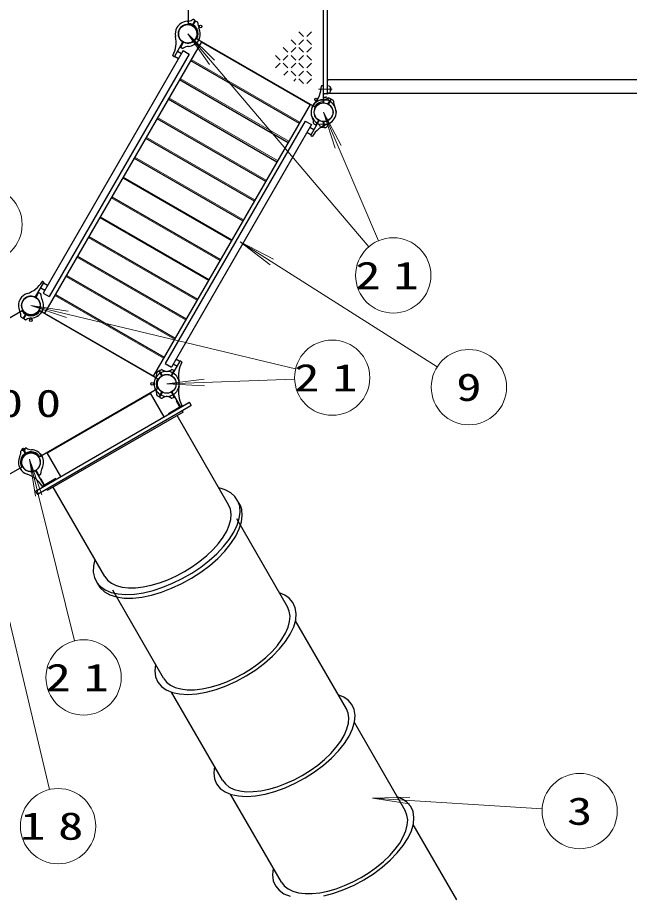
# Model space of a CAD drawing. Units: millimetres on the paper, scale 1:60. Extents: x -385 to 0, y -594 to 267.
# Drawn here: x -231.9 to -183.2, y 89.8 to 159.7 of the extents above; entities that cross this region are included whole.
import ezdxf
from ezdxf.enums import TextEntityAlignment as Align

# ---------------------------------------------------------------- set-up
doc = ezdxf.new("R2010")
doc.units = ezdxf.units.MM
doc.linetypes.add('USER2', pattern=[6, 3, -1, 1, -1])
doc.layers.add('LY_1', color=7, linetype='Continuous', lineweight=25)
doc.styles.add('ＭＳ ゴシック', font='')
doc.styles.get('ＭＳ ゴシック').set_extended_font_data('MS Gothic')

msp = doc.modelspace()

# ---------------------------------------------------------------- linework, layer by layer
at = {"layer": 'LY_1'}
for p, q in [((-218.342, 170.083), (-218.342, 159.249)), ((-207.566, 163.885), (-207.566, 152.947)), ((-207.541, 153.674), (-207.541, 163.157)), ((-207.225, 153.674), (-207.225, 163.157)), ((-217.998, 159.105), (-217.801, 159.445)), ((-217.954, 159.08), (-217.758, 159.42)), ((-217.815, 159.491), (-217.922, 159.548)), ((-217.712, 159.431), (-217.6, 159.362)), ((-217.633, 158.021), (-208.25, 152.604)), ((-217.429, 158.067), (-217.427, 158.066)), ((-217.284, 157.791), (-229.784, 136.14)), ((-218.779, 157.752), (-219.434, 156.617)), ((-218.736, 157.727), (-218.932, 157.387)), ((-218.919, 157.341), (-218.812, 157.284)), ((-217.596, 157.778), (-217.594, 157.777)), ((-217.294, 157.774), (-208.633, 152.774)), ((-218.733, 157.081), (-229.894, 137.75)), ((-218.243, 156.797), (-229.403, 137.467)), ((-219.481, 156.606), (-219.554, 156.654)), ((-219.418, 156.644), (-219.094, 156.457)), ((-219.192, 157.037), (-218.867, 156.849)), ((-218.733, 157.081), (-218.243, 156.797)), ((-218.155, 156.283), (-209.494, 151.283)), ((-219.031, 154.765), (-210.371, 149.765)), ((-156.1, 154.749), (-207.141, 154.749)), ((-207.601, 154.29), (-207.689, 154.285)), ((-219.92, 153.224), (-211.26, 148.224)), ((-207.516, 152.947), (-207.516, 153.339)), ((-207.275, 153.624), (-207.491, 153.624)), ((-207.482, 153.373), (-207.361, 153.369)), ((-207.172, 152.855), (-206.976, 153.195)), ((-156.1, 153.666), (-207.141, 153.666)), ((-207.129, 152.83), (-206.933, 153.17)), ((-206.989, 153.241), (-207.105, 153.302)), ((-206.886, 153.181), (-206.783, 153.117)), ((-208.624, 152.791), (-221.124, 131.14)), ((-208.479, 152.514), (-208.481, 152.516)), ((-208.312, 152.803), (-208.314, 152.804)), ((-206.555, 152.332), (-206.553, 152.332)), ((-206.555, 151.999), (-206.553, 151.999)), ((-220.82, 151.666), (-212.16, 146.666)), ((-209.005, 151.464), (-220.166, 132.133)), ((-208.514, 151.181), (-219.675, 131.85)), ((-209.005, 151.464), (-208.514, 151.181)), ((-207.91, 151.477), (-208.565, 150.342)), ((-208.196, 151.15), (-208.299, 151.214)), ((-207.954, 151.502), (-208.15, 151.162)), ((-207.566, 151.385), (-207.566, 150.992)), ((-207.516, 151.385), (-207.516, 150.992)), ((-208.55, 150.369), (-208.874, 150.557)), ((-208.323, 150.762), (-208.648, 150.949)), ((-208.551, 150.296), (-208.473, 150.256)), ((-207.601, 150.959), (-207.722, 150.963)), ((-207.482, 150.959), (-207.351, 150.963)), ((-221.727, 150.095), (-213.067, 145.095)), ((-222.639, 148.515), (-213.979, 143.515)), ((-223.554, 146.931), (-214.894, 141.931)), ((-223.514, 147), (-214.854, 142)), ((-224.429, 145.416), (-215.769, 140.416)), ((-225.341, 143.836), (-216.681, 138.836)), ((-226.248, 142.264), (-217.588, 137.264)), ((-227.148, 140.706), (-218.488, 135.706)), ((-228.037, 139.166), (-219.377, 134.166)), ((-230.498, 137.454), (-229.843, 138.588)), ((-229.857, 138.635), (-229.935, 138.674)), ((-229.858, 138.562), (-229.534, 138.374)), ((-230.454, 137.429), (-230.258, 137.769)), ((-230.212, 137.781), (-230.109, 137.716)), ((-230.085, 138.169), (-229.76, 137.981)), ((-229.894, 137.75), (-229.403, 137.467)), ((-228.914, 137.648), (-220.253, 132.648)), ((-231.576, 136.327), (-240.958, 130.91)), ((-220.775, 130.91), (-230.158, 136.327)), ((-229.929, 136.416), (-229.927, 136.415)), ((-231.522, 135.749), (-231.625, 135.814)), ((-231.279, 136.101), (-231.475, 135.761)), ((-231.236, 136.076), (-231.432, 135.736)), ((-231.419, 135.69), (-231.303, 135.628)), ((-230.096, 136.128), (-230.094, 136.126)), ((-229.775, 136.156), (-221.114, 131.156)), ((-220.166, 132.133), (-219.675, 131.85)), ((-219.629, 131.179), (-218.974, 132.313)), ((-218.99, 132.287), (-219.314, 132.474)), ((-218.927, 132.324), (-218.854, 132.277)), ((-220.696, 131.531), (-220.808, 131.461)), ((-220.454, 131.179), (-220.65, 131.519)), ((-220.41, 131.204), (-220.607, 131.544)), ((-220.593, 131.59), (-220.486, 131.647)), ((-219.672, 131.204), (-219.476, 131.544)), ((-219.489, 131.59), (-219.596, 131.647)), ((-219.216, 131.894), (-219.541, 132.081)), ((-220.979, 130.864), (-220.981, 130.865)), ((-220.812, 131.152), (-220.814, 131.154)), ((-220.775, 130.12), (-230.158, 124.703)), ((-220.979, 130.166), (-220.981, 130.165)), ((-229.568, 125.015), (-221.34, 129.765)), ((-220.257, 127.889), (-221.34, 129.765)), ((-220.812, 129.878), (-220.814, 129.876)), ((-220.696, 129.499), (-220.808, 129.569)), ((-220.454, 129.851), (-220.65, 129.511)), ((-220.41, 129.826), (-220.607, 129.486)), ((-220.593, 129.44), (-220.486, 129.383)), ((-219.672, 129.826), (-219.476, 129.486)), ((-219.629, 129.851), (-218.974, 128.717)), ((-219.489, 129.44), (-219.596, 129.383)), ((-230.462, 121.997), (-218.28, 129.03)), ((-218.121, 128.756), (-230.303, 121.723)), ((-219.901, 128.156), (-219.05, 128.647)), ((-219.274, 129.13), (-219.228, 129.156)), ((-219.033, 128.711), (-219.274, 129.13)), ((-218.927, 128.706), (-218.854, 128.753)), ((-218.103, 128.824), (-218.211, 129.012)), ((-218.741, 128.263), (-229.567, 122.013)), ((-219.901, 128.156), (-219.875, 128.109)), ((-215.109, 120.873), (-219.218, 127.988)), ((-218.741, 128.263), (-218.8, 128.364)), ((-231.522, 125.281), (-231.625, 125.216)), ((-231.279, 124.929), (-231.475, 125.269)), ((-231.236, 124.954), (-231.432, 125.294)), ((-231.419, 125.34), (-231.303, 125.402)), ((-230.096, 124.902), (-230.094, 124.904)), ((-229.929, 124.614), (-229.927, 124.615)), ((-228.484, 123.139), (-229.568, 125.015)), ((-231.601, 123.87), (-240.983, 118.453)), ((-230.498, 123.576), (-229.843, 122.442)), ((-230.454, 123.601), (-230.258, 123.261)), ((-230.212, 123.249), (-230.109, 123.314)), ((-230.05, 122.908), (-230.097, 122.881)), ((-229.809, 122.489), (-230.05, 122.908)), ((-229.857, 122.395), (-229.935, 122.356)), ((-228.893, 122.964), (-229.745, 122.472)), ((-228.893, 122.964), (-228.867, 122.918)), ((-230.372, 121.741), (-230.48, 121.929)), ((-229.567, 122.013), (-229.625, 122.114)), ((-224.982, 115.173), (-229.09, 122.288)), ((-210.418, 112.748), (-214.468, 119.762)), ((-220.291, 107.048), (-224.341, 114.062)), ((-205.727, 104.623), (-209.777, 111.637)), ((-215.6, 98.923), (-219.65, 105.937)), ((-201.036, 96.498), (-205.086, 103.512)), ((-210.909, 90.798), (-214.959, 97.812)), ((-196.928, 89.382), (-200.396, 95.387))]:
    msp.add_line(p, q, dxfattribs=at)
at = {"layer": 'LY_1', "lineweight": 13}
for p, q in [((-218.367, 158.416), (-216.629, 155.97)), ((-218.367, 158.416), (-216.231, 156.309)), ((-203.931, 141.447), (-218.367, 158.416)), ((-209.506, 158.574), (-209.131, 158.199)), ((-208.881, 158.199), (-208.506, 158.574)), ((-210.756, 157.324), (-210.381, 156.949)), ((-210.131, 157.949), (-209.756, 157.574)), ((-210.131, 156.949), (-209.756, 157.324)), ((-209.506, 157.574), (-209.131, 157.949)), ((-209.506, 157.324), (-209.131, 156.949)), ((-208.881, 157.949), (-208.506, 157.574)), ((-208.881, 156.949), (-208.506, 157.324)), ((-211.381, 156.699), (-211.006, 156.324)), ((-210.756, 156.324), (-210.381, 156.699)), ((-210.131, 156.699), (-209.756, 156.324)), ((-209.506, 156.324), (-209.131, 156.699)), ((-208.881, 156.699), (-208.506, 156.324)), ((-218.104, 156.37), (-209.444, 151.37)), ((-211.381, 155.699), (-211.006, 156.074)), ((-210.756, 156.074), (-210.381, 155.699)), ((-210.131, 155.699), (-209.756, 156.074)), ((-209.506, 156.074), (-209.131, 155.699)), ((-208.881, 155.699), (-208.506, 156.074)), ((-210.717, 155.113), (-210.381, 155.449)), ((-210.131, 155.449), (-209.756, 155.074)), ((-209.506, 155.074), (-209.131, 155.449)), ((-208.881, 155.449), (-208.506, 155.074)), ((-218.982, 154.85), (-210.321, 149.85)), ((-209.925, 154.655), (-209.756, 154.824)), ((-209.506, 154.824), (-209.131, 154.449)), ((-208.881, 154.449), (-208.506, 154.824)), ((-207.022, 154.202), (-207.022, 153.779)), ((-219.872, 153.308), (-211.212, 148.308)), ((-220.773, 151.748), (-212.113, 146.748)), ((-207.541, 152.166), (-206.608, 149.315)), ((-207.541, 152.166), (-206.127, 149.52)), ((-203.165, 141.921), (-207.541, 152.166)), ((-221.682, 150.173), (-213.022, 145.173)), ((-222.596, 148.59), (-213.936, 143.59)), ((-224.472, 145.341), (-215.812, 140.341)), ((-225.386, 143.757), (-216.726, 138.757)), ((-226.295, 142.183), (-217.635, 137.183)), ((-214.194, 141.829), (-211.81, 140.007)), ((-214.194, 141.829), (-211.53, 140.449)), ((-198.491, 131.864), (-214.194, 141.829)), ((-227.196, 140.623), (-218.536, 135.623)), ((-228.087, 139.08), (-219.426, 134.08)), ((-228.964, 137.561), (-220.304, 132.561)), ((-230.867, 136.765), (-228.021, 135.814)), ((-230.867, 136.765), (-227.899, 136.323)), ((-209.772, 131.709), (-230.867, 136.765)), ((-209.852, 130.897), (-220.041, 130.515)), ((-220.041, 130.515), (-217.065, 130.888)), ((-220.041, 130.515), (-217.045, 130.366)), ((-230.971, 124.517), (-230.508, 121.553)), ((-230.971, 124.517), (-230, 121.679)), ((-227.391, 110.028), (-230.971, 124.517)), ((-229.396, 98.179), (-234.915, 121.438)), ((-203.656, 97.485), (-200.657, 97.561)), ((-203.656, 97.485), (-200.689, 97.039)), ((-190.125, 96.649), (-203.656, 97.485))]:
    msp.add_line(p, q, dxfattribs=at)
at = {"layer": 'LY_1', "linetype": 'USER2', "lineweight": 13}
for p, q in [((-207.947, 153.999), (-206.862, 153.999)), ((-207.209, 153.124), (-207.873, 153.124)), ((-207.209, 151.207), (-207.873, 151.207))]:
    msp.add_line(p, q, dxfattribs=at)
at = {"layer": 'LY_1'}
for points in [[(-225.764, 116.526), (-225.884, 116.003), (-225.899, 115.515), (-225.81, 115.073), (-225.619, 114.683), (-225.328, 114.352), (-224.943, 114.088), (-224.47, 113.893), (-223.919, 113.772), (-223.298, 113.727), (-222.619, 113.759), (-221.895, 113.867), (-221.137, 114.049), (-220.36, 114.302), (-219.578, 114.621), (-218.804, 115.001), (-218.052, 115.435), (-217.335, 115.915), (-216.667, 116.433), (-216.06, 116.98), (-215.523, 117.545), (-215.067, 118.118), (-214.7, 118.69), (-214.429, 119.25), (-214.257, 119.788), (-214.189, 120.295), (-214.226, 120.761), (-214.366, 121.178), (-214.608, 121.539), (-214.947, 121.838), (-215.377, 122.068), (-215.624, 122.156), (-215.891, 122.226)], [(-225.584, 114.633), (-225.347, 114.253), (-225.006, 113.939), (-224.567, 113.697), (-224.038, 113.532), (-223.431, 113.447), (-222.756, 113.444), (-222.026, 113.522), (-221.255, 113.68), (-220.458, 113.916), (-219.65, 114.224), (-218.847, 114.599), (-218.063, 115.033), (-217.313, 115.519), (-216.613, 116.048), (-215.974, 116.608), (-215.41, 117.189), (-214.931, 117.781), (-214.546, 118.373), (-214.263, 118.951), (-214.086, 119.507), (-214.02, 120.029), (-214.066, 120.507), (-214.173, 120.833), (-214.341, 121.124)], [(-224.982, 115.173), (-224.754, 114.875), (-224.445, 114.631), (-224.061, 114.445), (-223.608, 114.32), (-223.094, 114.259), (-222.529, 114.262), (-221.92, 114.329), (-221.28, 114.46), (-220.618, 114.652), (-219.947, 114.901), (-219.277, 115.203), (-218.621, 115.554), (-217.989, 115.947), (-217.392, 116.376), (-216.84, 116.833), (-216.343, 117.31), (-215.91, 117.799), (-215.548, 118.293), (-215.262, 118.781), (-215.058, 119.257), (-214.94, 119.711), (-214.909, 120.137), (-214.966, 120.526), (-215.109, 120.873)], [(-220.932, 108.158), (-220.988, 107.639), (-220.929, 107.167), (-220.755, 106.751), (-220.47, 106.4), (-220.08, 106.121), (-219.592, 105.919), (-219.018, 105.799), (-218.368, 105.764), (-217.656, 105.813), (-216.897, 105.947), (-216.106, 106.161), (-215.3, 106.453), (-214.494, 106.815), (-213.707, 107.241), (-212.953, 107.721), (-212.249, 108.246), (-211.609, 108.805), (-211.046, 109.387), (-210.571, 109.979), (-210.194, 110.569), (-209.924, 111.145), (-209.766, 111.696), (-209.722, 112.21), (-209.794, 112.677), (-209.981, 113.086), (-210.278, 113.429), (-210.63, 113.674), (-211.059, 113.858)], [(-220.291, 107.048), (-220.063, 106.75), (-219.754, 106.506), (-219.37, 106.32), (-218.917, 106.195), (-218.403, 106.134), (-217.838, 106.137), (-217.229, 106.204), (-216.589, 106.335), (-215.927, 106.527), (-215.256, 106.776), (-214.586, 107.078), (-213.93, 107.429), (-213.298, 107.822), (-212.701, 108.251), (-212.149, 108.708), (-211.652, 109.185), (-211.219, 109.674), (-210.857, 110.168), (-210.571, 110.656), (-210.367, 111.132), (-210.249, 111.586), (-210.218, 112.012), (-210.275, 112.401), (-210.418, 112.748)], [(-216.241, 100.033), (-216.297, 99.514), (-216.238, 99.042), (-216.064, 98.626), (-215.779, 98.275), (-215.389, 97.996), (-214.901, 97.794), (-214.327, 97.674), (-213.677, 97.639), (-212.965, 97.688), (-212.206, 97.822), (-211.415, 98.036), (-210.609, 98.328), (-209.804, 98.69), (-209.016, 99.116), (-208.262, 99.596), (-207.558, 100.121), (-206.918, 100.68), (-206.355, 101.262), (-205.88, 101.854), (-205.503, 102.444), (-205.233, 103.02), (-205.075, 103.571), (-205.031, 104.085), (-205.103, 104.552), (-205.29, 104.961), (-205.587, 105.304), (-205.939, 105.549), (-206.368, 105.733)], [(-215.6, 98.923), (-215.372, 98.625), (-215.063, 98.381), (-214.679, 98.195), (-214.226, 98.07), (-213.713, 98.009), (-213.147, 98.012), (-212.538, 98.079), (-211.898, 98.21), (-211.236, 98.402), (-210.565, 98.651), (-209.895, 98.953), (-209.239, 99.304), (-208.607, 99.697), (-208.01, 100.126), (-207.458, 100.583), (-206.961, 101.06), (-206.528, 101.549), (-206.166, 102.043), (-205.88, 102.531), (-205.676, 103.007), (-205.558, 103.461), (-205.527, 103.887), (-205.584, 104.276), (-205.727, 104.623)], [(-207.515, 89.697), (-206.724, 89.911), (-205.918, 90.203), (-205.113, 90.565), (-204.325, 90.991), (-203.572, 91.471), (-202.867, 91.996), (-202.227, 92.555), (-201.664, 93.137), (-201.189, 93.729), (-200.813, 94.319), (-200.542, 94.895), (-200.384, 95.446), (-200.34, 95.96), (-200.412, 96.427), (-200.599, 96.836), (-200.896, 97.179), (-201.248, 97.424), (-201.677, 97.608)], [(-210.909, 90.798), (-210.681, 90.5), (-210.372, 90.256), (-209.988, 90.07), (-209.535, 89.945), (-209.022, 89.884), (-208.456, 89.887), (-207.847, 89.954), (-207.207, 90.085), (-206.545, 90.277), (-205.874, 90.526), (-205.204, 90.828), (-204.548, 91.179), (-203.916, 91.572), (-203.319, 92.001), (-202.767, 92.458), (-202.271, 92.935), (-201.837, 93.424), (-201.475, 93.918), (-201.189, 94.406), (-200.985, 94.882), (-200.867, 95.336), (-200.836, 95.762), (-200.893, 96.151), (-201.036, 96.498)], [(-211.55, 91.908), (-211.606, 91.389), (-211.547, 90.917), (-211.373, 90.501), (-211.088, 90.15), (-210.698, 89.871), (-210.21, 89.669)]]:
    msp.add_lwpolyline(points, dxfattribs=at)
for centre, radius in [((-218.367, 158.416), 0.743), ((-217.356, 158.999), 0.108), ((-208.125, 153.176), 0.108), ((-207.541, 152.166), 0.75), ((-207.541, 152.166), 0.743), ((-230.867, 136.765), 0.743), ((-230.867, 135.598), 0.108), ((-220.041, 130.515), 0.75), ((-220.041, 130.515), 0.743), ((-221.208, 130.515), 0.108), ((-231.45, 125.275), 0.108), ((-230.867, 124.265), 0.743)]:
    msp.add_circle(centre, radius, dxfattribs=at)
at = {"layer": 'LY_1', "lineweight": 13}
for centre in [(-234.571, 143.219), (-201.987, 139.162), (-206.854, 131.009), (-195.958, 130.256), (-226.671, 107.116), (-187.13, 96.464), (-228.703, 95.26)]:
    msp.add_circle(centre, 3, dxfattribs=at)
at = {"layer": 'LY_1'}
for centre, radius, start, end in [((-218.367, 158.416), 1, 92.72719, 150), ((-218.454, 160.247), 0.833, 272.72719, 302.54116), ((-217.961, 159.474), 0.0833, 62, 122.54116), ((-217.83, 159.461), 0.0333, 330, 62), ((-217.729, 159.403), 0.0333, 58, 150), ((-218.367, 158.416), 1, 150, 192.21724), ((-218.367, 158.416), 0.75, 150, 235.72934), ((-218.367, 158.416), 0.75, 64.27066, 150), ((-218.367, 158.416), 0.833, 331.71913, 88.28087), ((-218.027, 159.121), 0.0333, 244.27066, 330), ((-217.926, 159.063), 0.0333, 150, 235.72934), ((-218.367, 158.416), 0.75, 330, 55.72934), ((-217.653, 159.296), 0.0833, 357.45884, 58), ((-216.737, 159.256), 0.833, 177.45884, 207.27281), ((-218.367, 158.416), 1, 330, 27.2728), ((-221.462, 157.746), 2.167, 331.08415, 12.21724), ((-218.367, 158.416), 0.75, 244.27066, 330), ((-218.367, 158.416), 1.017, 330, 338.62693), ((-217.435, 158.051), 0.0167, 338.62693, 60), ((-218.903, 157.37), 0.0333, 150, 242), ((-218.773, 157.357), 0.0833, 242, 302.54116), ((-218.808, 157.768), 0.0333, 330, 55.72934), ((-218.707, 157.71), 0.0333, 64.27066, 150), ((-218.279, 156.584), 0.833, 92.72719, 122.54116), ((-218.367, 158.416), 1, 272.72719, 330), ((-217.585, 157.791), 0.0167, 240, 321.37307), ((-218.367, 158.416), 1.017, 321.37307, 330), ((-219.536, 156.682), 0.0333, 151.08415, 237), ((-219.463, 156.634), 0.0333, 237, 330), ((-207.141, 154.666), 0.0833, 90, 180), ((-209.887, 154.293), 2.167, 317.78276, 358.91585), ((-207.687, 154.252), 0.0333, 93, 178.91585), ((-207.6, 154.256), 0.0333, 0, 93), ((-207.541, 152.166), 1, 92.72719, 237.27281), ((-207.629, 153.997), 0.833, 272.72719, 302.54116), ((-207.491, 153.674), 0.05, 180, 270), ((-207.483, 153.339), 0.0333, 88, 180), ((-207.364, 153.285), 0.0833, 27.45884, 88), ((-206.55, 153.708), 0.833, 207.45884, 237.27281), ((-207.275, 153.674), 0.05, 270, 0), ((-207.141, 153.749), 0.0833, 180, 270), ((-207.136, 153.224), 0.0833, 62, 122.54116), ((-207.005, 153.211), 0.0333, 330, 62), ((-206.904, 153.153), 0.0333, 58, 150), ((-206.828, 153.046), 0.0833, 357.45884, 58), ((-208.473, 152.53), 0.0167, 158.62693, 240), ((-207.541, 152.166), 1.017, 150, 158.62693), ((-207.541, 152.166), 1.017, 141.37307, 150), ((-208.323, 152.79), 0.0167, 60, 141.37307), ((-207.541, 152.166), 0.833, 91.71913, 148.28087), ((-207.6, 152.947), 0.0333, 274.27066, 0), ((-207.483, 152.947), 0.0333, 180, 265.72934), ((-207.541, 152.166), 1, 287.78276, 57.27281), ((-207.201, 152.871), 0.0333, 244.27066, 330), ((-207.1, 152.813), 0.0333, 150, 235.72934), ((-205.912, 153.006), 0.833, 177.45884, 207.27281), ((-209.171, 151.326), 0.833, 357.45884, 27.2728), ((-206.553, 152.316), 0.0167, 8.62693, 90), ((-206.553, 152.016), 0.0167, 270, 351.37307), ((-207.541, 152.166), 1.017, 0, 8.62693), ((-207.541, 152.166), 1.017, 351.37307, 0), ((-206.574, 149.15), 2.167, 107.78276, 148.91585), ((-208.255, 151.285), 0.0833, 177.45884, 238), ((-208.179, 151.178), 0.0333, 238, 330), ((-208.533, 150.623), 0.833, 27.45884, 57.2728), ((-207.982, 151.518), 0.0333, 330, 55.72934), ((-207.881, 151.46), 0.0333, 64.27066, 150), ((-207.719, 151.046), 0.0833, 207.45884, 268), ((-207.6, 150.992), 0.0333, 268, 0), ((-207.6, 151.385), 0.0333, 0, 85.72934), ((-207.483, 151.385), 0.0333, 94.27066, 180), ((-207.483, 150.992), 0.0333, 180, 272), ((-207.364, 151.046), 0.0833, 272, 332.54116), ((-206.55, 150.623), 0.833, 122.72719, 152.54116), ((-208.536, 150.326), 0.0333, 150, 243), ((-208.458, 150.286), 0.0333, 243, 328.91585), ((-231.834, 139.78), 2.167, 287.78276, 328.91585), ((-229.95, 138.645), 0.0333, 63, 148.91585), ((-229.872, 138.605), 0.0333, 330, 63), ((-230.867, 136.765), 1, 107.78276, 150), ((-230.229, 137.752), 0.0333, 58, 150), ((-230.153, 137.646), 0.0833, 357.45884, 58), ((-230.867, 136.765), 1, 150, 207.27281), ((-230.867, 136.765), 0.75, 150, 235.72934), ((-230.867, 136.765), 0.75, 64.27066, 150), ((-230.527, 137.471), 0.0333, 244.27066, 330), ((-230.426, 137.412), 0.0333, 150, 235.72934), ((-230.867, 136.765), 0.75, 330, 55.72934), ((-229.237, 137.605), 0.833, 177.45884, 207.27281), ((-230.867, 136.765), 1, 330, 27.2728), ((-232.496, 135.925), 0.833, 357.45884, 27.2728), ((-230.867, 136.765), 0.833, 211.71913, 328.28087), ((-230.867, 136.765), 0.75, 244.27066, 330), ((-230.867, 136.765), 1.017, 330, 338.62693), ((-229.935, 136.401), 0.0167, 338.62693, 60), ((-231.58, 135.884), 0.0833, 177.45884, 238), ((-231.504, 135.778), 0.0333, 238, 330), ((-231.403, 135.719), 0.0333, 150, 242), ((-231.273, 135.707), 0.0833, 242, 302.54116), ((-231.308, 136.118), 0.0333, 330, 55.72934), ((-231.207, 136.059), 0.0333, 64.27066, 150), ((-230.779, 134.934), 0.833, 92.72719, 122.54116), ((-230.867, 136.765), 1, 272.72719, 330), ((-230.085, 136.141), 0.0167, 240, 321.37307), ((-230.867, 136.765), 1.017, 321.37307, 330), ((-216.946, 131.185), 2.167, 151.08415, 192.21724), ((-218.945, 132.297), 0.0333, 57, 150), ((-218.872, 132.249), 0.0333, 331.08415, 57), ((-220.041, 130.515), 1, 92.72719, 150), ((-220.755, 131.396), 0.0833, 122, 182.54116), ((-220.679, 131.502), 0.0333, 30, 122), ((-220.578, 131.561), 0.0333, 118, 210), ((-220.447, 131.574), 0.0833, 57.45884, 118), ((-219.954, 132.346), 0.833, 237.45884, 267.27281), ((-220.129, 132.346), 0.833, 272.72719, 302.54116), ((-220.041, 130.515), 1, 30, 87.27281), ((-219.636, 131.574), 0.0833, 62, 122.54116), ((-219.505, 131.561), 0.0333, 330, 62), ((-220.041, 130.515), 1, 150, 210), ((-220.973, 130.879), 0.0167, 158.62693, 240), ((-220.041, 130.515), 1.017, 150, 158.62693), ((-221.671, 131.355), 0.833, 332.72719, 2.54116), ((-220.041, 130.515), 1.017, 141.37307, 150), ((-220.041, 130.515), 0.833, 151.71913, 208.28087), ((-220.823, 131.139), 0.0167, 60, 141.37307), ((-220.482, 131.162), 0.0333, 304.27066, 30), ((-220.381, 131.221), 0.0333, 210, 295.72934), ((-219.701, 131.221), 0.0333, 244.27066, 330), ((-219.6, 131.162), 0.0333, 150, 235.72934), ((-220.041, 130.515), 1, 330, 30), ((-220.973, 130.151), 0.0167, 120, 201.37307), ((-220.041, 130.515), 1.017, 201.37307, 210), ((-221.671, 129.675), 0.833, 357.45884, 27.2728), ((-220.041, 130.515), 1, 210, 267.27281), ((-220.041, 130.515), 1, 272.72719, 330), ((-216.946, 129.845), 2.167, 167.78276, 208.91585), ((-220.041, 130.515), 1.017, 210, 218.62693), ((-220.755, 129.634), 0.0833, 177.45884, 238), ((-220.823, 129.891), 0.0167, 218.62693, 300), ((-220.679, 129.528), 0.0333, 238, 330), ((-220.578, 129.469), 0.0333, 150, 242), ((-220.447, 129.457), 0.0833, 242, 302.54116), ((-220.482, 129.868), 0.0333, 330, 55.72934), ((-220.381, 129.809), 0.0333, 64.27066, 150), ((-219.954, 128.684), 0.833, 92.72719, 122.54116), ((-220.129, 128.684), 0.833, 57.45884, 87.27281), ((-219.701, 129.809), 0.0333, 30, 115.72934), ((-219.636, 129.457), 0.0833, 237.45884, 298), ((-219.6, 129.868), 0.0333, 124.27066, 210), ((-219.505, 129.469), 0.0333, 298, 30), ((-219.073, 128.688), 0.0467, 300, 30), ((-219.073, 128.688), 0.1, 300, 30), ((-218.945, 128.734), 0.0333, 210, 303), ((-218.872, 128.781), 0.0333, 303, 28.91585), ((-218.255, 128.987), 0.05, 30, 120), ((-218.146, 128.799), 0.05, 300, 30), ((-232.496, 125.105), 0.833, 332.72719, 2.54116), ((-231.58, 125.146), 0.0833, 122, 182.54116), ((-231.504, 125.252), 0.0333, 30, 122), ((-231.403, 125.311), 0.0333, 118, 210), ((-231.273, 125.324), 0.0833, 57.45884, 118), ((-230.779, 126.096), 0.833, 237.45884, 267.27281), ((-230.867, 124.265), 1, 30, 87.27281), ((-230.867, 124.265), 1, 152.72719, 210), ((-230.867, 124.265), 0.833, 31.71913, 208.28087), ((-230.867, 124.265), 0.75, 124.27066, 210), ((-231.308, 124.912), 0.0333, 304.27066, 30), ((-231.207, 124.971), 0.0333, 210, 295.72934), ((-230.867, 124.265), 0.75, 30, 115.72934), ((-230.867, 124.265), 0.75, 304.27066, 30), ((-230.085, 124.889), 0.0167, 38.62693, 120), ((-230.867, 124.265), 1.017, 30, 38.62693), ((-230.867, 124.265), 1, 332.72719, 30), ((-230.867, 124.265), 1.017, 21.37307, 30), ((-229.935, 124.629), 0.0167, 300, 21.37307), ((-230.867, 124.265), 1, 210, 252.21724), ((-230.867, 124.265), 0.75, 210, 295.72934), ((-229.237, 123.425), 0.833, 152.72719, 182.54116), ((-231.834, 121.25), 2.167, 31.08415, 72.21724), ((-230.527, 123.559), 0.0333, 30, 115.72934), ((-230.426, 123.618), 0.0333, 124.27066, 210), ((-230.229, 123.278), 0.0333, 210, 302), ((-230.153, 123.384), 0.0833, 302, 2.54116), ((-229.95, 122.386), 0.0333, 211.08415, 297), ((-229.872, 122.425), 0.0333, 297, 30), ((-229.768, 122.513), 0.1, 210, 300), ((-229.768, 122.513), 0.0467, 210, 300), ((-230.437, 121.954), 0.05, 120, 210), ((-230.328, 121.766), 0.05, 210, 300)]:
    msp.add_arc(centre, radius, start, end, dxfattribs=at)
at = {"layer": 'LY_1', "lineweight": 13}
msp.add_arc((-207.26, 153.991), 0.319, 276.35966, 83.64034, dxfattribs=at)

# ---------------------------------------------------------------- texts
at = {"layer": 'LY_1', "style": 'ＭＳ ゴシック', "width": 1.35}
for s, p in [('9', (-195.958, 130.256)), ('3', (-187.13, 96.464))]:
    msp.add_text(s, height=2.199, dxfattribs=at).set_placement(p, align=Align.MIDDLE_CENTER)
at = {"layer": 'LY_1', "char_height": 2.199, "style": 'ＭＳ ゴシック'}
for s, insert, attachment_point in [('\\T1.5;\\W1.35;21', (-201.987, 139.162), 5), ('\\T1.5;\\W1.35;21', (-206.854, 131.009), 5), ('\\T1.5;\\W1.35;1500', (-239.573, 128.953), 4), ('\\T1.5;\\W1.35;21', (-226.671, 107.116), 5), ('\\T1.5;\\W1.35;18', (-228.703, 95.26), 5)]:
    msp.add_mtext(s, dxfattribs=dict(at, insert=insert, attachment_point=attachment_point))

doc.saveas('drawing.dxf')
